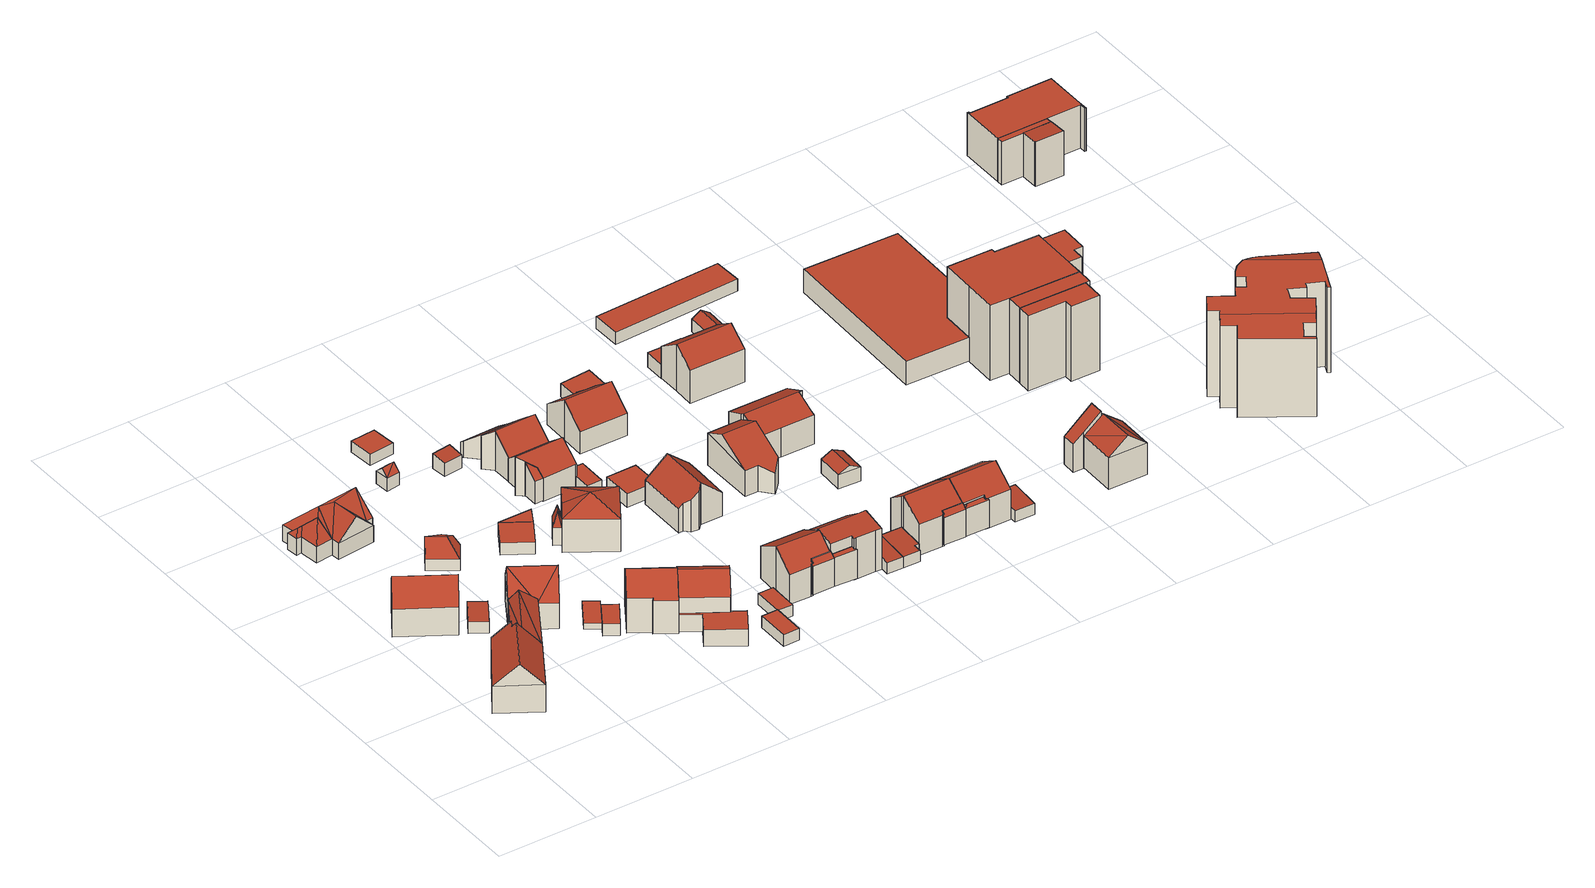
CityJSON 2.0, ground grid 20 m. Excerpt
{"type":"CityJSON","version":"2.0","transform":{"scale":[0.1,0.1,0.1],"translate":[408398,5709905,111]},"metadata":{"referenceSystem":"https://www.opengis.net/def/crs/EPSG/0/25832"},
"CityObjects":{
"building1":{"type":"Building","attributes":{"Gemeindeschluessel":"05978036","Geometrietyp2DReferenz":"3000","function":"31001_1000","roofType":"5000","measuredHeight":10.25},"geometry":[{"type":"MultiSurface","lod":"2","boundaries":[[[0,1,2,3]],[[1,4,5,2]],[[4,6,7,5]],[[6,8,9,7]],[[8,10,11,9]],[[10,0,3,11]],[[12,13,6,4,1,0]],[[10,8,13,12]],[[8,6,13]],[[0,10,12]],[[3,2,5,7,9,11]]],"semantics":{"surfaces":[{"type":"WallSurface"},{"type":"RoofSurface"},{"type":"GroundSurface"}],"values":[0,0,0,0,0,0,1,1,0,0,2]}}]},
"building2":{"type":"Building","attributes":{"Gemeindeschluessel":"05978036","Geometrietyp2DReferenz":"3000","function":"31001_1000","roofType":"3100","measuredHeight":9.36},"geometry":[{"type":"MultiSurface","lod":"2","boundaries":[[[14,15,16,17]],[[15,18,19,16]],[[18,20,21,19]],[[20,22,23,21]],[[22,24,25,23]],[[24,26,27,25]],[[26,28,29,27]],[[28,30,31,29]],[[30,32,33,31]],[[32,14,17,33]],[[28,26,24,22]],[[22,20,18,15,14,32,30,28]],[[17,16,19,21,23,25,27,29,31,33]]],"semantics":{"surfaces":[{"type":"WallSurface"},{"type":"RoofSurface"},{"type":"GroundSurface"}],"values":[0,0,0,0,0,0,0,0,0,0,1,1,2]}}]},
"building3":{"type":"Building","attributes":{"Gemeindeschluessel":"05978036","Geometrietyp2DReferenz":"3000","function":"31001_1000","roofType":"5000","measuredHeight":8.06},"geometry":[{"type":"MultiSurface","lod":"2","boundaries":[[[34,35,36,37]],[[35,38,39,36]],[[38,40,41,39]],[[40,34,37,41]],[[34,42,43]],[[42,34,40]],[[43,38,35]],[[38,43,42]],[[35,34,43]],[[40,38,42]],[[37,36,39,41]]],"semantics":{"surfaces":[{"type":"WallSurface"},{"type":"RoofSurface"},{"type":"GroundSurface"}],"values":[0,0,0,0,1,1,1,1,0,0,2]}}]},
"building4":{"type":"Building","attributes":{"Gemeindeschluessel":"05978036","Geometrietyp2DReferenz":"3000","function":"31001_2460","roofType":"2100","measuredHeight":2.62},"geometry":[{"type":"MultiSurface","lod":"2","boundaries":[[[44,45,46,47]],[[45,48,49,46]],[[48,50,51,49]],[[50,44,47,51]],[[50,48,45,44]],[[47,46,49,51]]],"semantics":{"surfaces":[{"type":"WallSurface"},{"type":"RoofSurface"},{"type":"GroundSurface"}],"values":[0,0,0,0,1,2]}}]},
"building5":{"type":"Building","attributes":{"Gemeindeschluessel":"05978036","Geometrietyp2DReferenz":"3000","function":"31001_1000","roofType":"5000","measuredHeight":7.52},"geometry":[{"type":"MultiSurface","lod":"2","boundaries":[[[52,53,54,55]],[[53,56,57,54]],[[56,58,59,57]],[[58,60,61,59]],[[60,62,63,61]],[[62,64,65,63]],[[64,66,67,65]],[[66,68,69,67]],[[68,70,71,69]],[[70,72,73,71]],[[72,74,75,73]],[[74,52,55,75]],[[76,77,74,72]],[[78,79,80,76,72,70]],[[78,70,68]],[[79,78,68,66]],[[80,79,66,64]],[[81,56,53]],[[81,82,56]],[[77,82,81]],[[77,62,82]],[[76,62,77]],[[80,62,76]],[[62,80,64]],[[83,82,62,60]],[[83,60,58]],[[82,83,58,56]],[[81,53,52]],[[77,81,52,74]],[[55,54,57,59,61,63,65,67,69,71,73,75]]],"semantics":{"surfaces":[{"type":"WallSurface"},{"type":"RoofSurface"},{"type":"GroundSurface"}],"values":[0,0,0,0,0,0,0,0,0,0,0,0,1,1,1,1,1,1,1,1,1,1,1,1,1,0,1,0,1,2]}}]},
"building6":{"type":"Building","attributes":{"Gemeindeschluessel":"05978036","Geometrietyp2DReferenz":"3000","function":"31001_1000","roofType":"5000","measuredHeight":9.88},"geometry":[{"type":"MultiSurface","lod":"2","boundaries":[[[84,85,86,87]],[[85,88,89,86]],[[88,90,91,89]],[[90,92,93,91]],[[92,84,87,93]],[[85,94,88]],[[94,85,95]],[[94,92,90]],[[95,92,94]],[[92,95,84]],[[85,84,95]],[[90,88,94]],[[87,86,89,91,93]]],"semantics":{"surfaces":[{"type":"WallSurface"},{"type":"RoofSurface"},{"type":"GroundSurface"}],"values":[0,0,0,0,0,1,1,1,1,1,0,0,2]}}]},
"building7":{"type":"Building","attributes":{"Gemeindeschluessel":"05978036","Geometrietyp2DReferenz":"3000","function":"31001_2460","roofType":"5000","measuredHeight":4.27},"geometry":[{"type":"MultiSurface","lod":"2","boundaries":[[[96,97,98,99]],[[97,100,101,98]],[[100,102,103,101]],[[102,104,105,103]],[[104,96,99,105]],[[100,106,107,102]],[[107,106,97,96,108]],[[102,107,108,104]],[[100,97,106]],[[96,104,108]],[[99,98,101,103,105]]],"semantics":{"surfaces":[{"type":"WallSurface"},{"type":"RoofSurface"},{"type":"GroundSurface"}],"values":[0,0,0,0,0,1,1,1,0,0,2]}}]},
"building8":{"type":"Building","attributes":{"Gemeindeschluessel":"05978036","Geometrietyp2DReferenz":"3000","function":"31001_2460","roofType":"1000","measuredHeight":2.56},"geometry":[{"type":"MultiSurface","lod":"2","boundaries":[[[109,110,111,112]],[[110,113,114,111]],[[113,115,116,114]],[[115,109,112,116]],[[115,113,110,109]],[[112,111,114,116]]],"semantics":{"surfaces":[{"type":"WallSurface"},{"type":"RoofSurface"},{"type":"GroundSurface"}],"values":[0,0,0,0,1,2]}}]},
"building9":{"type":"Building","attributes":{"Gemeindeschluessel":"05978036","Geometrietyp2DReferenz":"3000","function":"31001_2460","roofType":"2100","measuredHeight":1.24},"geometry":[{"type":"MultiSurface","lod":"2","boundaries":[[[117,118,119,120]],[[118,121,122,119]],[[121,123,124,122]],[[123,117,120,124]],[[123,121,118,117]],[[120,119,122,124]]],"semantics":{"surfaces":[{"type":"WallSurface"},{"type":"RoofSurface"},{"type":"GroundSurface"}],"values":[0,0,0,0,1,2]}}]},
"building10":{"type":"Building","attributes":{"Gemeindeschluessel":"05978036","Geometrietyp2DReferenz":"3000","function":"31001_1000","roofType":"3100","measuredHeight":10.19},"geometry":[{"type":"MultiSurface","lod":"2","boundaries":[[[125,126,127,128]],[[126,129,130,127]],[[129,131,132,130]],[[131,133,134,132]],[[133,135,136,134]],[[135,137,138,136]],[[137,139,140,138]],[[139,141,142,140]],[[141,125,128,142]],[[137,135,133,131]],[[131,129,126,125,141,139,137]],[[128,127,130,132,134,136,138,140,142]]],"semantics":{"surfaces":[{"type":"WallSurface"},{"type":"RoofSurface"},{"type":"GroundSurface"}],"values":[0,0,0,0,0,0,0,0,0,1,1,2]}}]},
"building11":{"type":"Building","attributes":{"Gemeindeschluessel":"05978036","Geometrietyp2DReferenz":"3000","function":"31001_2460","roofType":"1000","measuredHeight":2.52},"geometry":[{"type":"MultiSurface","lod":"2","boundaries":[[[143,144,145,146]],[[144,147,148,145]],[[147,149,150,148]],[[149,151,152,150]],[[151,143,146,152]],[[151,149,147,144,143]],[[146,145,148,150,152]]],"semantics":{"surfaces":[{"type":"WallSurface"},{"type":"RoofSurface"},{"type":"GroundSurface"}],"values":[0,0,0,0,0,1,2]}}]},
"building12":{"type":"Building","attributes":{"Gemeindeschluessel":"05978036","Geometrietyp2DReferenz":"3000","function":"31001_1310","roofType":"3100","measuredHeight":3.94},"geometry":[{"type":"MultiSurface","lod":"2","boundaries":[[[153,154,155,156]],[[154,157,158,155]],[[157,159,160,158]],[[159,153,156,160]],[[157,154,161]],[[153,159,162]],[[154,162,161]],[[162,154,153]],[[161,159,157]],[[159,161,162]],[[156,155,158,160]]],"semantics":{"surfaces":[{"type":"WallSurface"},{"type":"RoofSurface"},{"type":"GroundSurface"}],"values":[0,0,0,0,0,0,1,1,1,1,2]}}]},
"building13":{"type":"Building","attributes":{"Gemeindeschluessel":"05978036","Geometrietyp2DReferenz":"3000","function":"31001_1000"},"children":["building13-1","building13-2"]},
"building13-1":{"type":"BuildingPart","attributes":{"roofType":"1000","measuredHeight":3.54},"parents":["building13"],"geometry":[{"type":"MultiSurface","lod":"2","boundaries":[[[163,164,165,166]],[[164,167,168,165]],[[167,169,170,168]],[[169,171,172,170]],[[173,174,175,176]],[[174,163,166,175]],[[174,173,177,171,169,167,164,163]],[[166,165,168,170,172,178,176,175]],[[178,172,171,177]],[[176,178,177,173]]],"semantics":{"surfaces":[{"type":"WallSurface"},{"type":"RoofSurface"},{"type":"GroundSurface"},{"type":"ClosureSurface"}],"values":[0,0,0,0,0,0,1,2,3,3]}}]},
"building13-2":{"type":"BuildingPart","attributes":{"roofType":"5000","measuredHeight":9.64},"parents":["building13"],"geometry":[{"type":"MultiSurface","lod":"2","boundaries":[[[179,180,173,176,181]],[[182,172,171]],[[182,183,184,172]],[[183,185,186,184]],[[185,187,188,186]],[[187,189,190,188]],[[189,179,181,190]],[[185,183,182,191,180,179]],[[179,189,187,185]],[[181,176,178,172,184,186,188,190]],[[191,177,173,180]],[[177,178,176,173]],[[182,171,177,191]],[[171,172,178,177]]],"semantics":{"surfaces":[{"type":"WallSurface"},{"type":"RoofSurface"},{"type":"GroundSurface"},{"type":"ClosureSurface"}],"values":[0,0,0,0,0,0,0,1,1,2,0,3,0,3]}}]},
"building14":{"type":"Building","attributes":{"Gemeindeschluessel":"05978036","Geometrietyp2DReferenz":"3000","function":"31001_9998","roofType":"1000","measuredHeight":2.27},"geometry":[{"type":"MultiSurface","lod":"2","boundaries":[[[192,193,194,195]],[[193,196,197,194]],[[196,198,199,197]],[[198,192,195,199]],[[198,196,193,192]],[[195,194,197,199]]],"semantics":{"surfaces":[{"type":"WallSurface"},{"type":"RoofSurface"},{"type":"GroundSurface"}],"values":[0,0,0,0,1,2]}}]},
"building15":{"type":"Building","attributes":{"Gemeindeschluessel":"05978036","Geometrietyp2DReferenz":"3000","function":"31001_2460","roofType":"1000","measuredHeight":2.27},"geometry":[{"type":"MultiSurface","lod":"2","boundaries":[[[200,201,202,203]],[[201,204,205,202]],[[204,206,207,205]],[[206,200,203,207]],[[206,204,201,200]],[[203,202,205,207]]],"semantics":{"surfaces":[{"type":"WallSurface"},{"type":"RoofSurface"},{"type":"GroundSurface"}],"values":[0,0,0,0,1,2]}}]},
"building16":{"type":"Building","attributes":{"Gemeindeschluessel":"05978036","Geometrietyp2DReferenz":"3000","function":"31001_2460","roofType":"1000","measuredHeight":2.43},"geometry":[{"type":"MultiSurface","lod":"2","boundaries":[[[208,209,210,211]],[[209,212,213,210]],[[212,214,215,213]],[[214,208,211,215]],[[214,212,209,208]],[[211,210,213,215]]],"semantics":{"surfaces":[{"type":"WallSurface"},{"type":"RoofSurface"},{"type":"GroundSurface"}],"values":[0,0,0,0,1,2]}}]},
"building17":{"type":"Building","attributes":{"Gemeindeschluessel":"05978036","Geometrietyp2DReferenz":"3000","function":"31001_1000"},"children":["building17-1","building17-2"]},
"building17-1":{"type":"BuildingPart","attributes":{"roofType":"5000","measuredHeight":6.57},"parents":["building17"],"geometry":[{"type":"MultiSurface","lod":"2","boundaries":[[[216,217,218,219]],[[217,220,221,218]],[[222,216,219,223]],[[224,225,220]],[[226,225,224]],[[225,226,222]],[[224,220,217]],[[226,224,217,216]],[[226,216,222]],[[219,218,221,227,223]],[[227,221,220,225]],[[223,227,225,222]]],"semantics":{"surfaces":[{"type":"WallSurface"},{"type":"RoofSurface"},{"type":"GroundSurface"},{"type":"ClosureSurface"}],"values":[0,0,0,1,1,1,1,1,1,2,3,3]}}]},
"building17-2":{"type":"BuildingPart","attributes":{"roofType":"5000","measuredHeight":9.28},"parents":["building17"],"geometry":[{"type":"MultiSurface","lod":"2","boundaries":[[[228,229,222,223,230]],[[231,232,233,221,220]],[[232,234,235,233]],[[234,236,237,235]],[[236,238,239,237]],[[238,228,230,239]],[[238,240,228]],[[241,232,240]],[[242,240,232,231]],[[240,242,229,228]],[[236,234,241,240]],[[236,240,238]],[[232,241,234]],[[230,223,227,221,233,235,237,239]],[[225,222,229,242]],[[225,227,223,222]],[[220,225,242,231]],[[220,221,227,225]]],"semantics":{"surfaces":[{"type":"WallSurface"},{"type":"RoofSurface"},{"type":"GroundSurface"},{"type":"ClosureSurface"}],"values":[0,0,0,0,0,0,1,1,1,1,1,1,0,2,0,3,0,3]}}]},
"building18":{"type":"Building","attributes":{"Gemeindeschluessel":"05978036","Geometrietyp2DReferenz":"3000","function":"31001_1310","roofType":"2100","measuredHeight":3.02},"geometry":[{"type":"MultiSurface","lod":"2","boundaries":[[[243,244,245,246]],[[244,247,248,245]],[[247,249,250,248]],[[249,243,246,250]],[[249,247,244,243]],[[246,245,248,250]]],"semantics":{"surfaces":[{"type":"WallSurface"},{"type":"RoofSurface"},{"type":"GroundSurface"}],"values":[0,0,0,0,1,2]}}]},
"building19":{"type":"Building","attributes":{"Gemeindeschluessel":"05978036","Geometrietyp2DReferenz":"3000","function":"31001_2460","roofType":"1000","measuredHeight":2.33},"geometry":[{"type":"MultiSurface","lod":"2","boundaries":[[[251,252,253,254]],[[252,255,256,253]],[[255,257,258,256]],[[257,251,254,258]],[[257,255,252,251]],[[254,253,256,258]]],"semantics":{"surfaces":[{"type":"WallSurface"},{"type":"RoofSurface"},{"type":"GroundSurface"}],"values":[0,0,0,0,1,2]}}]},
"building20":{"type":"Building","attributes":{"Gemeindeschluessel":"05978036","Geometrietyp2DReferenz":"3000","function":"51009_1610","roofType":"2100","measuredHeight":7.01},"geometry":[{"type":"MultiSurface","lod":"2","boundaries":[[[259,260,261,262]],[[260,263,264,261]],[[263,265,266,264]],[[265,259,262,266]],[[265,263,260,259]],[[262,261,264,266]]],"semantics":{"surfaces":[{"type":"WallSurface"},{"type":"RoofSurface"},{"type":"GroundSurface"}],"values":[0,0,0,0,1,2]}}]},
"building21":{"type":"Building","attributes":{"Gemeindeschluessel":"05978036","Geometrietyp2DReferenz":"3000","function":"31001_1000","roofType":"5000","measuredHeight":8.05},"geometry":[{"type":"MultiSurface","lod":"2","boundaries":[[[267,268,269,270]],[[268,271,272,269]],[[271,273,274,272]],[[273,275,276,274]],[[275,277,278,276]],[[277,265,279,278]],[[265,263,280,279]],[[263,281,282,280]],[[281,283,284,282]],[[283,267,270,284]],[[275,285,286,263,265,277]],[[285,273,271,268,267,283,281,286]],[[275,273,285]],[[281,263,286]],[[270,269,272,274,276,278,279,280,282,284]]],"semantics":{"surfaces":[{"type":"WallSurface"},{"type":"RoofSurface"},{"type":"GroundSurface"}],"values":[0,0,0,0,0,0,0,0,0,0,1,1,0,0,2]}}]},
"building22":{"type":"Building","attributes":{"Gemeindeschluessel":"05978036","Geometrietyp2DReferenz":"3000","function":"31001_1000","roofType":"3100","measuredHeight":8.26},"geometry":[{"type":"MultiSurface","lod":"2","boundaries":[[[268,287,288,289]],[[287,290,288]],[[290,291,292,288]],[[291,293,294,292]],[[293,295,296,294]],[[295,297,298,296]],[[297,299,300,298]],[[299,301,302,300]],[[301,273,303,302]],[[273,271,304,303]],[[271,268,289,304]],[[301,299,297,295,293,291,290,287]],[[287,268,271,273,301]],[[289,288,292,294,296,298,300,302,303,304]]],"semantics":{"surfaces":[{"type":"WallSurface"},{"type":"RoofSurface"},{"type":"GroundSurface"}],"values":[0,0,0,0,0,0,0,0,0,0,0,1,1,2]}}]},
"building23":{"type":"Building","attributes":{"Gemeindeschluessel":"05978036","Geometrietyp2DReferenz":"3000","function":"31001_2460","roofType":"2100","measuredHeight":5.17},"geometry":[{"type":"MultiSurface","lod":"2","boundaries":[[[305,306,307,308]],[[306,309,310,307]],[[309,297,311,310]],[[297,295,312,311]],[[295,305,308,312]],[[295,297,309,306,305]],[[308,307,310,311,312]]],"semantics":{"surfaces":[{"type":"WallSurface"},{"type":"RoofSurface"},{"type":"GroundSurface"}],"values":[0,0,0,0,0,1,2]}}]},
"building24":{"type":"Building","attributes":{"Gemeindeschluessel":"05978036","Geometrietyp2DReferenz":"3000","function":"31001_1000","roofType":"3100","measuredHeight":9.64},"geometry":[{"type":"MultiSurface","lod":"2","boundaries":[[[313,314,315,316]],[[314,317,318,315]],[[317,319,320,318]],[[319,321,322,320]],[[321,323,324,322]],[[323,325,326,324]],[[325,327,328,326]],[[327,329,330,328]],[[329,313,316,330]],[[325,323,321,319,317,314,313]],[[313,329,327,325]],[[316,315,318,320,322,324,326,328,330]]],"semantics":{"surfaces":[{"type":"WallSurface"},{"type":"RoofSurface"},{"type":"GroundSurface"}],"values":[0,0,0,0,0,0,0,0,0,1,1,2]}}]},
"building25":{"type":"Building","attributes":{"Gemeindeschluessel":"05978036","Geometrietyp2DReferenz":"3000","function":"31001_2460","roofType":"1000","measuredHeight":2.51},"geometry":[{"type":"MultiSurface","lod":"2","boundaries":[[[331,332,278,333]],[[332,334,276,278]],[[334,335,336,276]],[[335,337,338,336]],[[337,339,340,338]],[[339,331,333,340]],[[339,337,335,334,332,331]],[[333,278,276,336,338,340]]],"semantics":{"surfaces":[{"type":"WallSurface"},{"type":"RoofSurface"},{"type":"GroundSurface"}],"values":[0,0,0,0,0,0,1,2]}}]},
"building26":{"type":"Building","attributes":{"Gemeindeschluessel":"05978036","Geometrietyp2DReferenz":"3000","function":"51009_1610","roofType":"2100","measuredHeight":6.74},"geometry":[{"type":"MultiSurface","lod":"2","boundaries":[[[341,342,343,344]],[[342,345,346,343]],[[345,347,348,346]],[[347,349,350,348]],[[349,351,352,350]],[[351,341,344,352]],[[351,349,347,345,342,341]],[[344,343,346,348,350,352]]],"semantics":{"surfaces":[{"type":"WallSurface"},{"type":"RoofSurface"},{"type":"GroundSurface"}],"values":[0,0,0,0,0,0,1,2]}}]},
"building27":{"type":"Building","attributes":{"Gemeindeschluessel":"05978036","Geometrietyp2DReferenz":"3000","function":"31001_2460","roofType":"1000","measuredHeight":2.81},"geometry":[{"type":"MultiSurface","lod":"2","boundaries":[[[353,354,355,356]],[[354,357,358,355]],[[357,359,360,358]],[[359,353,356,360]],[[359,357,354,353]],[[356,355,358,360]]],"semantics":{"surfaces":[{"type":"WallSurface"},{"type":"RoofSurface"},{"type":"GroundSurface"}],"values":[0,0,0,0,1,2]}}]},
"building28":{"type":"Building","attributes":{"Gemeindeschluessel":"05978036","Geometrietyp2DReferenz":"3000","function":"51009_1610","roofType":"1000","measuredHeight":5.98},"geometry":[{"type":"MultiSurface","lod":"2","boundaries":[[[361,362,350,352]],[[362,363,364,350]],[[363,365,366,364]],[[365,367,368,366]],[[367,369,370,368]],[[369,361,352,370]],[[369,367,365,363,362,361]],[[352,350,364,366,368,370]]],"semantics":{"surfaces":[{"type":"WallSurface"},{"type":"RoofSurface"},{"type":"GroundSurface"}],"values":[0,0,0,0,0,0,1,2]}}]},
"building29":{"type":"Building","attributes":{"Gemeindeschluessel":"05978036","Geometrietyp2DReferenz":"3000","function":"31001_1000","roofType":"3100","measuredHeight":8.73},"geometry":[{"type":"MultiSurface","lod":"2","boundaries":[[[371,372,373,374]],[[372,375,376,373]],[[375,377,378,376]],[[377,379,380,378]],[[379,381,382,380]],[[381,383,384,382]],[[383,385,386,384]],[[385,387,388,386]],[[387,389,390,388]],[[389,391,392,390]],[[391,393,394,392]],[[393,371,374,394]],[[389,387,385,383,381,379,377]],[[377,375,372,371,393,391,389]],[[374,373,376,378,380,382,384,386,388,390,392,394]]],"semantics":{"surfaces":[{"type":"WallSurface"},{"type":"RoofSurface"},{"type":"GroundSurface"}],"values":[0,0,0,0,0,0,0,0,0,0,0,0,1,1,2]}}]},
"building30":{"type":"Building","attributes":{"Gemeindeschluessel":"05978036","Geometrietyp2DReferenz":"3000","function":"31001_1000","roofType":"3100","measuredHeight":9.47},"geometry":[{"type":"MultiSurface","lod":"2","boundaries":[[[395,396,397,398]],[[396,399,400,397]],[[399,401,402,400]],[[401,403,404,402]],[[403,405,406,404]],[[405,407,408,406]],[[407,409,410,408]],[[409,411,412,410]],[[411,413,414,412]],[[413,415,416,414]],[[415,417,418,416]],[[417,395,398,418]],[[413,411,409,407,405,403]],[[403,401,399,396,395,417,415,413]],[[398,397,400,402,404,406,408,410,412,414,416,418]]],"semantics":{"surfaces":[{"type":"WallSurface"},{"type":"RoofSurface"},{"type":"GroundSurface"}],"values":[0,0,0,0,0,0,0,0,0,0,0,0,1,1,2]}}]},
"building31":{"type":"Building","attributes":{"Gemeindeschluessel":"05978036","Geometrietyp2DReferenz":"3000","function":"31001_1000","roofType":"3100","measuredHeight":8.47},"geometry":[{"type":"MultiSurface","lod":"2","boundaries":[[[419,420,421,422]],[[420,423,424,421]],[[423,425,426,424]],[[425,427,428,426]],[[427,429,430,428]],[[429,431,432,430]],[[431,433,434,432]],[[433,435,436,434]],[[435,437,438,436]],[[437,439,440,438]],[[439,441,442,440]],[[441,419,422,442]],[[437,435,433,431]],[[431,429,427,425,423,420,419,441,439,437]],[[422,421,424,426,428,430,432,434,436,438,440,442]]],"semantics":{"surfaces":[{"type":"WallSurface"},{"type":"RoofSurface"},{"type":"GroundSurface"}],"values":[0,0,0,0,0,0,0,0,0,0,0,0,1,1,2]}}]},
"building32":{"type":"Building","attributes":{"Gemeindeschluessel":"05978036","Geometrietyp2DReferenz":"3000","function":"31001_2460","roofType":"2100","measuredHeight":2.81},"geometry":[{"type":"MultiSurface","lod":"2","boundaries":[[[443,444,445,446]],[[444,447,448,445]],[[447,449,450,448]],[[449,451,452,450]],[[451,443,446,452]],[[451,449,447,444,443]],[[446,445,448,450,452]]],"semantics":{"surfaces":[{"type":"WallSurface"},{"type":"RoofSurface"},{"type":"GroundSurface"}],"values":[0,0,0,0,0,1,2]}}]},
"building33":{"type":"Building","attributes":{"Gemeindeschluessel":"05978036","Geometrietyp2DReferenz":"3000","function":"31001_2460","roofType":"2100","measuredHeight":2.75},"geometry":[{"type":"MultiSurface","lod":"2","boundaries":[[[453,451,452,454]],[[451,455,450,452]],[[455,456,457,450]],[[456,458,459,457]],[[458,460,461,459]],[[460,453,454,461]],[[460,458,456,455,451,453]],[[454,452,450,457,459,461]]],"semantics":{"surfaces":[{"type":"WallSurface"},{"type":"RoofSurface"},{"type":"GroundSurface"}],"values":[0,0,0,0,0,0,1,2]}}]},
"building34":{"type":"Building","attributes":{"Gemeindeschluessel":"05978036","Geometrietyp2DReferenz":"3000","function":"31001_1000","roofType":"5000","measuredHeight":9},"geometry":[{"type":"MultiSurface","lod":"2","boundaries":[[[462,463,464,465]],[[463,466,467,464]],[[466,468,469,467]],[[468,470,471,469]],[[470,472,473,471]],[[472,462,465,473]],[[474,472,470,475]],[[462,474,475,468,466,463]],[[470,468,475]],[[462,472,474]],[[465,464,467,469,471,473]]],"semantics":{"surfaces":[{"type":"WallSurface"},{"type":"RoofSurface"},{"type":"GroundSurface"}],"values":[0,0,0,0,0,0,1,1,0,0,2]}}]},
"building35":{"type":"Building","attributes":{"Gemeindeschluessel":"05978036","Geometrietyp2DReferenz":"3000","function":"31001_2460","roofType":"1000","measuredHeight":2.78},"geometry":[{"type":"MultiSurface","lod":"2","boundaries":[[[476,477,478,479]],[[477,480,481,478]],[[480,482,483,481]],[[482,484,485,483]],[[484,486,487,485]],[[486,488,489,487]],[[488,476,479,489]],[[488,486,484,482,480,477,476]],[[479,478,481,483,485,487,489]]],"semantics":{"surfaces":[{"type":"WallSurface"},{"type":"RoofSurface"},{"type":"GroundSurface"}],"values":[0,0,0,0,0,0,0,1,2]}}]},
"building36":{"type":"Building","attributes":{"Gemeindeschluessel":"05978036","Geometrietyp2DReferenz":"3000","function":"31001_1000","roofType":"3100","measuredHeight":9.68},"geometry":[{"type":"MultiSurface","lod":"2","boundaries":[[[490,491,492,493]],[[491,494,495,492]],[[494,496,497,495]],[[496,498,499,497]],[[498,500,501,499]],[[500,502,503,501]],[[502,504,505,503]],[[504,506,507,505]],[[506,508,509,507]],[[508,490,493,509]],[[504,502,500,498,496]],[[496,494,491,490,508,506,504]],[[493,492,495,497,499,501,503,505,507,509]]],"semantics":{"surfaces":[{"type":"WallSurface"},{"type":"RoofSurface"},{"type":"GroundSurface"}],"values":[0,0,0,0,0,0,0,0,0,0,1,1,2]}}]},
"building37":{"type":"Building","attributes":{"Gemeindeschluessel":"05978036","Geometrietyp2DReferenz":"3000","function":"51009_1610","roofType":"2100","measuredHeight":6.52},"geometry":[{"type":"MultiSurface","lod":"2","boundaries":[[[510,511,512,513]],[[511,514,515,512]],[[514,516,517,515]],[[516,518,519,517]],[[518,520,521,519]],[[520,510,513,521]],[[520,518,516,514,511,510]],[[513,512,515,517,519,521]]],"semantics":{"surfaces":[{"type":"WallSurface"},{"type":"RoofSurface"},{"type":"GroundSurface"}],"values":[0,0,0,0,0,0,1,2]}}]},
"building38":{"type":"Building","attributes":{"Gemeindeschluessel":"05978036","Geometrietyp2DReferenz":"3000","function":"31001_2460","roofType":"3100","measuredHeight":4.01},"geometry":[{"type":"MultiSurface","lod":"2","boundaries":[[[522,523,524,525]],[[523,526,527,524]],[[526,528,529,527]],[[528,522,525,529]],[[526,523,530]],[[522,528,531]],[[523,522,531,530]],[[528,526,530,531]],[[525,524,527,529]]],"semantics":{"surfaces":[{"type":"WallSurface"},{"type":"RoofSurface"},{"type":"GroundSurface"}],"values":[0,0,0,0,0,0,1,1,2]}}]},
"building39":{"type":"Building","attributes":{"Gemeindeschluessel":"05978036","Geometrietyp2DReferenz":"3000","function":"31001_1000","roofType":"3100","measuredHeight":8.31},"geometry":[{"type":"MultiSurface","lod":"2","boundaries":[[[532,533,534,535]],[[533,536,537,534]],[[536,538,539,537]],[[538,540,541,539]],[[540,542,543,541]],[[542,544,545,543]],[[544,546,547,545]],[[546,548,549,547]],[[548,550,549]],[[550,551,552,549]],[[551,532,535,552]],[[548,546,544,542,540]],[[540,538,536,533,532,551,550,548]],[[535,534,537,539,541,543,545,547,549,552]]],"semantics":{"surfaces":[{"type":"WallSurface"},{"type":"RoofSurface"},{"type":"GroundSurface"}],"values":[0,0,0,0,0,0,0,0,0,0,0,1,1,2]}}]},
"building40":{"type":"Building","attributes":{"Gemeindeschluessel":"05978036","Geometrietyp2DReferenz":"3000","function":"51009_1610","roofType":"5000","measuredHeight":6.38},"geometry":[{"type":"MultiSurface","lod":"2","boundaries":[[[553,554,555,556]],[[554,557,558,555]],[[557,559,560,558]],[[559,561,562,560]],[[561,563,564,562]],[[563,553,556,564]],[[565,563,561]],[[566,565,561,559]],[[567,566,559,557]],[[568,567,557,554]],[[568,554,553]],[[565,566,567,568,553,563]],[[556,555,558,560,562,564]]],"semantics":{"surfaces":[{"type":"WallSurface"},{"type":"RoofSurface"},{"type":"GroundSurface"}],"values":[0,0,0,0,0,0,1,1,1,1,1,1,2]}}]},
"building41":{"type":"Building","attributes":{"Gemeindeschluessel":"05978036","Geometrietyp2DReferenz":"3000","function":"31001_1000","roofType":"3100","measuredHeight":9.47},"geometry":[{"type":"MultiSurface","lod":"2","boundaries":[[[569,570,571,572]],[[570,506,573,571]],[[506,504,574,573]],[[504,502,575,574]],[[502,576,577,575]],[[576,578,579,577]],[[578,580,581,579]],[[580,582,583,581]],[[582,584,585,583]],[[584,569,572,585]],[[580,578,576,502,504]],[[504,506,570,569,584,582,580]],[[572,571,573,574,575,577,579,581,583,585]]],"semantics":{"surfaces":[{"type":"WallSurface"},{"type":"RoofSurface"},{"type":"GroundSurface"}],"values":[0,0,0,0,0,0,0,0,0,0,1,1,2]}}]},
"building42":{"type":"Building","attributes":{"Gemeindeschluessel":"05978036","Geometrietyp2DReferenz":"3000","function":"31001_2460","roofType":"9999","measuredHeight":3},"geometry":[{"type":"MultiSurface","lod":"2","boundaries":[[[586,587,588,589,590,591]],[[591,590,592,593]],[[590,589,594,592]],[[589,588,595,594]],[[588,587,596,595]],[[587,586,597,596]],[[586,591,593,597]],[[593,592,594,595,596,597]]],"semantics":{"surfaces":[{"type":"RoofSurface"},{"type":"WallSurface"},{"type":"GroundSurface"}],"values":[0,1,1,1,1,1,1,2]}}]},
"building43":{"type":"Building","attributes":{"Gemeindeschluessel":"05978036","Geometrietyp2DReferenz":"3000","function":"31001_1000","roofType":"3100","measuredHeight":9.86},"geometry":[{"type":"MultiSurface","lod":"2","boundaries":[[[598,599,600,601]],[[599,602,603,600]],[[602,604,605,603]],[[604,606,607,605]],[[606,608,609,607]],[[608,610,611,609]],[[610,612,613,611]],[[612,598,601,613]],[[608,606,604,602]],[[602,599,598,612,610,608]],[[601,600,603,605,607,609,611,613]]],"semantics":{"surfaces":[{"type":"WallSurface"},{"type":"RoofSurface"},{"type":"GroundSurface"}],"values":[0,0,0,0,0,0,0,0,1,1,2]}}]},
"building44":{"type":"Building","attributes":{"Gemeindeschluessel":"05978036","Geometrietyp2DReferenz":"3000","function":"31001_2460","roofType":"2100","measuredHeight":2.64},"geometry":[{"type":"MultiSurface","lod":"2","boundaries":[[[614,615,616,617]],[[615,618,619,616]],[[618,620,621,619]],[[620,622,623,621]],[[622,614,617,623]],[[622,620,618,615,614]],[[617,616,619,621,623]]],"semantics":{"surfaces":[{"type":"WallSurface"},{"type":"RoofSurface"},{"type":"GroundSurface"}],"values":[0,0,0,0,0,1,2]}}]},
"building45":{"type":"Building","attributes":{"Gemeindeschluessel":"05978036","Geometrietyp2DReferenz":"3000","function":"31001_2460","roofType":"3100","measuredHeight":3.84},"geometry":[{"type":"MultiSurface","lod":"2","boundaries":[[[624,625,626,627]],[[625,628,629,626]],[[628,630,631,629]],[[630,624,627,631]],[[628,625,632]],[[624,630,633]],[[625,624,633,632]],[[630,628,632,633]],[[627,626,629,631]]],"semantics":{"surfaces":[{"type":"WallSurface"},{"type":"RoofSurface"},{"type":"GroundSurface"}],"values":[0,0,0,0,0,0,1,1,2]}}]},
"building46":{"type":"Building","attributes":{"Gemeindeschluessel":"05978036","Geometrietyp2DReferenz":"3000","function":"31001_2460","roofType":"1000","measuredHeight":2.52},"geometry":[{"type":"MultiSurface","lod":"2","boundaries":[[[634,635,636,637]],[[635,638,639,636]],[[638,640,641,639]],[[640,634,637,641]],[[640,638,635,634]],[[637,636,639,641]]],"semantics":{"surfaces":[{"type":"WallSurface"},{"type":"RoofSurface"},{"type":"GroundSurface"}],"values":[0,0,0,0,1,2]}}]},
"building47":{"type":"Building","attributes":{"Gemeindeschluessel":"05978036","Geometrietyp2DReferenz":"3000","function":"31001_2460","roofType":"2100","measuredHeight":10.47},"geometry":[{"type":"MultiSurface","lod":"2","boundaries":[[[642,643,644,645]],[[643,646,647,644]],[[646,648,649,647]],[[648,650,651,649]],[[650,642,645,651]],[[650,648,646,643,642]],[[645,644,647,649,651]]],"semantics":{"surfaces":[{"type":"WallSurface"},{"type":"RoofSurface"},{"type":"GroundSurface"}],"values":[0,0,0,0,0,1,2]}}]},
"building48":{"type":"Building","attributes":{"Gemeindeschluessel":"05978036","Geometrietyp2DReferenz":"3000","function":"31001_1000","roofType":"3100","measuredHeight":9.7},"geometry":[{"type":"MultiSurface","lod":"2","boundaries":[[[652,653,654,655]],[[653,656,657,654]],[[656,658,659,657]],[[658,652,655,659]],[[656,653,660]],[[652,658,661]],[[653,661,660]],[[661,653,652]],[[660,658,656]],[[658,660,661]],[[655,654,657,659]]],"semantics":{"surfaces":[{"type":"WallSurface"},{"type":"RoofSurface"},{"type":"GroundSurface"}],"values":[0,0,0,0,0,0,1,1,1,1,2]}}]},
"building49":{"type":"Building","attributes":{"Gemeindeschluessel":"05978036","Geometrietyp2DReferenz":"3000","function":"31001_1100","roofType":"1000","measuredHeight":4.92},"geometry":[{"type":"MultiSurface","lod":"2","boundaries":[[[662,663,664,665]],[[663,666,667,664]],[[666,668,669,667]],[[668,670,671,669]],[[670,672,673,671]],[[672,662,665,673]],[[672,670,668,666,663,662]],[[665,664,667,669,671,673]]],"semantics":{"surfaces":[{"type":"WallSurface"},{"type":"RoofSurface"},{"type":"GroundSurface"}],"values":[0,0,0,0,0,0,1,2]}}]},
"building50":{"type":"Building","attributes":{"Gemeindeschluessel":"05978036","Geometrietyp2DReferenz":"3000","function":"31001_1100"},"children":["building50-1","building50-2","building50-3","building50-4"]},
"building50-1":{"type":"BuildingPart","attributes":{"roofType":"1000","measuredHeight":15.71},"parents":["building50"],"geometry":[{"type":"MultiSurface","lod":"2","boundaries":[[[674,675,676,677]],[[678,679,680,681]],[[678,682,683,679]],[[682,684,685,683]],[[684,686,687,685]],[[686,688,689,687]],[[688,690,691,689]],[[690,692,693,691]],[[692,694,695,693]],[[692,690,688,686,684,682,678,681,674,677,694]],[[695,676,675,680,679,683,685,687,689,691,693]],[[677,676,695,694]],[[681,680,675,674]]],"semantics":{"surfaces":[{"type":"WallSurface"},{"type":"RoofSurface"},{"type":"GroundSurface"},{"type":"ClosureSurface"}],"values":[0,0,0,0,0,0,0,0,0,1,2,3,3]}}]},
"building50-2":{"type":"BuildingPart","attributes":{"roofType":"1000","measuredHeight":15.7},"parents":["building50"],"geometry":[{"type":"MultiSurface","lod":"2","boundaries":[[[696,697,698,699]],[[697,700,701,698]],[[700,677,676,701]],[[694,702,703,695]],[[702,696,699,703]],[[702,694,677,700,697,696]],[[699,698,701,676,695,703]],[[695,676,677,694]]],"semantics":{"surfaces":[{"type":"WallSurface"},{"type":"RoofSurface"},{"type":"GroundSurface"},{"type":"ClosureSurface"}],"values":[0,0,0,0,0,1,2,3]}}]},
"building50-3":{"type":"BuildingPart","attributes":{"roofType":"1000","measuredHeight":15.67},"parents":["building50"],"geometry":[{"type":"MultiSurface","lod":"2","boundaries":[[[674,704,705,675]],[[704,706,707,705]],[[708,681,680,709]],[[681,708,706,704,674]],[[675,705,707,709,680]],[[709,707,706,708]],[[675,680,681,674]]],"semantics":{"surfaces":[{"type":"WallSurface"},{"type":"RoofSurface"},{"type":"GroundSurface"},{"type":"ClosureSurface"}],"values":[0,0,0,1,2,3,3]}}]},
"building50-4":{"type":"BuildingPart","attributes":{"roofType":"1000","measuredHeight":15.68},"parents":["building50"],"geometry":[{"type":"MultiSurface","lod":"2","boundaries":[[[710,711,712,713]],[[711,714,715,712]],[[714,716,717,715]],[[716,708,709,717]],[[710,713,707,706]],[[706,708,716,714,711,710]],[[713,712,715,717,709,707]],[[706,707,709,708]]],"semantics":{"surfaces":[{"type":"WallSurface"},{"type":"RoofSurface"},{"type":"GroundSurface"},{"type":"ClosureSurface"}],"values":[0,0,0,0,0,1,2,3]}}]},
"building51":{"type":"Building","attributes":{"Gemeindeschluessel":"05978036","Geometrietyp2DReferenz":"3000","function":"31001_1000","roofType":"5000","measuredHeight":17.86},"geometry":[{"type":"MultiSurface","lod":"2","boundaries":[[[718,719,720,721]],[[719,722,723,720]],[[722,724,725,723]],[[724,726,727,725]],[[726,728,729,727]],[[728,730,731,729]],[[730,732,733,731]],[[732,734,735,733]],[[734,736,737,735]],[[736,738,739,737]],[[738,740,741,739]],[[740,742,743,741]],[[742,744,745,743]],[[744,746,747,745]],[[746,748,749,747]],[[748,750,751,749]],[[750,752,753,751]],[[752,754,755,753]],[[754,756,757,755]],[[756,758,759,757]],[[758,760,761,759]],[[760,762,763,761]],[[762,764,765,763]],[[764,766,767,765]],[[766,768,769,767]],[[768,770,771,769]],[[770,772,773,771]],[[772,774,775,773]],[[774,776,777,775]],[[776,778,779,777]],[[778,780,781,779]],[[780,782,783,781]],[[782,784,785,783]],[[784,786,787,785]],[[786,788,789,787]],[[788,790,791,789]],[[790,792,793,791]],[[792,794,795,793]],[[794,796,797,795]],[[796,718,721,797]],[[738,736,734,798,799,748,746,744,742,740]],[[800,796,794,792,790,788,786,784,782,780]],[[730,728,726,724,722,719,718,800,780,778,776,774,772,770,768,766,764,762,760,758,756,754,752,750,799,798,732]],[[718,796,800]],[[734,732,798]],[[750,748,799]],[[721,720,723,725,727,729,731,733,735,737,739,741,743,745,747,749,751,753,755,757,759,761,763,765,767,769,771,773,775,777,779,781,783,785,787,789,791,793,795,797]]],"semantics":{"surfaces":[{"type":"WallSurface"},{"type":"RoofSurface"},{"type":"GroundSurface"}],"values":[0,0,0,0,0,0,0,0,0,0,0,0,0,0,0,0,0,0,0,0,0,0,0,0,0,0,0,0,0,0,0,0,0,0,0,0,0,0,0,0,1,1,1,0,0,0,2]}}]},
"building52":{"type":"Building","attributes":{"Gemeindeschluessel":"05978036","Geometrietyp2DReferenz":"3000","function":"31001_1000"},"children":["building52-1","building52-2","building52-3"]},
"building52-1":{"type":"BuildingPart","attributes":{"roofType":"1000","measuredHeight":9},"parents":["building52"],"geometry":[{"type":"MultiSurface","lod":"2","boundaries":[[[801,802,803,804]],[[805,806,807,808]],[[806,809,810,807]],[[809,806,805,802,801]],[[804,803,808,807,810]],[[808,803,802,805]],[[809,801,804,810]]],"semantics":{"surfaces":[{"type":"WallSurface"},{"type":"RoofSurface"},{"type":"GroundSurface"},{"type":"ClosureSurface"}],"values":[0,0,0,1,2,3,3]}}]},
"building52-2":{"type":"BuildingPart","attributes":{"roofType":"1000","measuredHeight":9},"parents":["building52"],"geometry":[{"type":"MultiSurface","lod":"2","boundaries":[[[811,812,813,814]],[[812,815,816,813]],[[815,817,818,816]],[[817,819,820,818]],[[819,801,804,820]],[[809,821,822,810]],[[821,823,824,822]],[[823,825,826,824]],[[825,827,828,826]],[[827,829,830,828]],[[829,811,814,830]],[[829,827,825,823,821,809,801,819,817,815,812,811]],[[814,813,816,818,820,804,810,822,824,826,828,830]],[[801,809,810,804]]],"semantics":{"surfaces":[{"type":"WallSurface"},{"type":"RoofSurface"},{"type":"GroundSurface"},{"type":"ClosureSurface"}],"values":[0,0,0,0,0,0,0,0,0,0,0,1,2,3]}}]},
"building52-3":{"type":"BuildingPart","attributes":{"roofType":"2100","measuredHeight":9.32},"parents":["building52"],"geometry":[{"type":"MultiSurface","lod":"2","boundaries":[[[831,832,833,834]],[[832,835,836,833]],[[835,837,838,836]],[[837,839,805,808,838]],[[840,831,834,803,802]],[[840,839,837,835,832,831]],[[834,833,836,838,808,803]],[[802,805,839,840]],[[802,803,808,805]]],"semantics":{"surfaces":[{"type":"WallSurface"},{"type":"RoofSurface"},{"type":"GroundSurface"},{"type":"ClosureSurface"}],"values":[0,0,0,0,0,1,2,0,3]}}]}
},
"vertices":[
[11,125,82],[87,238,86],[87,238,25],[11,125,25],[116,220,120],[116,220,25],[108,207,120],[108,207,25],[150,177,84],[150,177,25],[88,77,83],[88,77,25],[50,100,127],[114,203,127],
[92,472,71],[117,457,71],[117,457,15],[92,472,15],[117,456,72],[117,456,15],[152,434,72],[152,434,15],[127,395,109],[127,395,15],[102,358,73],[102,358,15],[6,417,72],[6,417,15],[31,455,109],[31,455,15],[56,493,72],[56,493,15],[92,471,72],[92,471,15],
[176,317,82],[219,290,82],[219,290,23],[176,317,23],[150,177,82],[150,177,23],[108,207,82],[108,207,23],[123,196,103],[191,307,103],
[115,348,42],[145,395,45],[145,395,18],[115,348,18],[175,376,45],[175,376,18],[145,329,42],[145,329,18],
[139,770,47],[149,684,47],[149,684,13],[139,770,13],[136,683,47],[136,683,13],[138,665,47],[138,665,13],[60,656,47],[60,656,13],[58,673,47],[58,673,13],[23,669,47],[23,669,13],[18,708,47],[18,708,13],[8,707,47],[8,707,13],[5,730,47],[5,730,13],[16,731,47],[16,731,13],[12,755,47],[12,755,13],[51,704,77],[61,717,88],[18,720,58],[28,721,58],[50,704,77],[144,727,88],[93,717,84],[99,661,84],
[176,317,73],[222,392,73],[222,392,19],[176,317,19],[297,346,73],[297,346,19],[250,271,73],[250,271,19],[219,290,73],[219,290,19],[275,311,118],[201,357,118],
[184,579,56],[225,588,39],[225,588,15],[184,579,15],[234,545,39],[234,545,15],[210,510,38],[210,510,15],[161,544,38],[161,544,15],[230,561,50],[214,555,58],[182,576,58],
[325,254,49],[351,238,49],[351,238,24],[325,254,24],[320,190,49],[320,190,24],[295,206,49],[295,206,24],
[281,243,34],[318,301,31],[318,301,22],[281,243,22],[344,284,31],[344,284,22],[307,226,34],[307,226,22],
[369,163,92],[372,167,95],[372,167,23],[369,163,23],[334,191,95],[334,191,23],[358,228,125],[358,228,23],[381,265,95],[381,265,23],[456,218,95],[456,218,23],[432,181,125],[432,181,23],[412,150,100],[412,150,23],[406,139,92],[406,139,23],
[289,504,44],[320,555,44],[320,555,19],[289,504,19],[321,555,44],[321,555,19],[371,524,44],[371,524,19],[340,473,44],[340,473,19],
[237,801,41],[264,804,41],[264,804,14],[237,801,14],[267,775,41],[267,775,14],[240,772,41],[240,772,14],[266,790,54],[239,786,54],
[480,38,62],[416,79,62],[416,79,27],[480,38,27],[440,117,62],[440,117,27],[406,139,62],[406,139,27],[408,143,62],[408,143,27],[485,98,62],[509,83,62],[509,83,27],[485,98,27],[483,96,62],[483,96,27],
[506,131,123],[485,98,96],[506,131,27],[408,143,94],[412,150,99],[412,150,27],[431,179,123],[431,179,27],[456,218,96],[456,218,27],[531,170,96],[531,170,27],[483,96,94],
[321,555,43],[322,557,43],[322,557,20],[321,555,20],[389,557,43],[389,557,20],[371,524,43],[371,524,20],
[262,855,33],[258,906,33],[258,906,10],[262,855,10],[308,910,33],[308,910,10],[313,860,33],[313,860,10],
[560,1,52],[527,1,52],[527,1,28],[560,1,28],[528,68,52],[528,68,28],[561,68,52],[561,68,28],
[378,477,55],[397,506,55],[397,506,19],[378,477,19],[411,497,55],[411,497,19],[392,468,55],[392,468,19],[399,494,85],[407,490,55],[390,479,85],[407,490,19],
[380,450,88],[392,468,88],[380,450,19],[411,497,88],[431,528,88],[431,528,19],[510,477,88],[510,477,19],[515,475,88],[515,475,19],[463,396,88],[463,396,19],[447,462,112],[432,528,89],[407,490,88],
[345,752,41],[342,783,45],[342,783,14],[345,752,14],[380,788,45],[380,788,14],[383,756,41],[383,756,14],
[561,68,50],[562,128,50],[562,128,27],[561,68,27],[593,128,50],[593,128,27],[592,67,50],[592,67,27],
[422,592,67],[422,622,90],[422,622,20],[422,592,20],[437,609,80],[437,609,20],[438,592,67],[438,592,20],
[422,674,66],[424,674,66],[424,674,18],[422,674,18],[429,674,66],[429,674,18],[507,675,66],[507,675,18],[508,593,67],[508,593,18],[506,593,67],[506,593,18],[438,592,18],[437,609,18],[409,634,98],[409,634,18],[422,651,84],[422,651,18],[507,634,99],[410,633,99],
[424,715,99],[424,715,16],[424,674,16],[424,715,98],[407,732,85],[407,732,16],[424,750,71],[424,750,16],[424,756,66],[424,756,16],[481,757,66],[481,757,16],[506,757,66],[506,757,16],[507,716,99],[507,716,16],[507,675,16],[429,674,16],
[401,778,49],[401,786,43],[401,786,15],[401,778,15],[481,787,43],[481,787,15],[481,757,15],[424,756,15],
[696,137,122],[695,103,94],[695,103,26],[696,137,26],[655,104,94],[655,104,26],[655,97,88],[655,97,26],[651,97,88],[651,97,26],[607,98,88],[607,98,26],[608,140,122],[608,140,26],[610,189,94],[610,189,26],[697,186,94],[697,186,26],
[506,558,43],[506,593,43],[506,558,18],[508,593,43],[507,617,43],[507,617,18],[537,617,43],[537,617,18],[536,558,43],[536,558,18],
[651,92,91],[651,97,94],[651,97,32],[651,92,32],[655,97,94],[655,97,32],[655,104,99],[655,104,32],[695,103,99],[695,103,32],[694,91,91],[694,91,32],
[606,558,46],[607,498,46],[607,498,18],[606,558,18],[546,497,46],[546,497,18],[546,558,46],[546,558,18],
[694,91,92],[695,103,92],[738,102,92],[738,102,32],[737,94,92],[737,94,32],[740,94,92],[740,94,32],[740,89,92],[740,89,32],
[664,430,70],[663,382,70],[663,382,20],[664,430,20],[620,383,107],[620,383,20],[619,383,107],[619,383,20],[609,373,99],[609,373,20],[594,374,87],[594,374,20],[584,384,78],[584,384,20],[575,384,70],[575,384,20],[576,486,70],[576,486,20],[621,485,107],[621,485,20],[665,484,70],[665,484,20],[665,452,70],[665,452,20],
[740,94,113],[737,94,113],[737,94,27],[740,94,27],[738,102,114],[738,102,27],[695,103,114],[695,103,27],[696,144,121],[696,144,27],[697,186,90],[697,186,27],[784,183,90],[784,183,27],[783,144,119],[783,144,27],[794,144,119],[794,144,27],[794,141,121],[794,141,27],[793,92,113],[793,92,27],[781,93,113],[781,93,27],
[639,780,54],[638,783,52],[638,783,13],[639,780,13],[639,783,52],[639,783,13],[651,773,59],[651,773,13],[671,772,59],[671,772,13],[670,750,76],[670,750,13],[670,723,97],[670,723,13],[669,675,59],[669,675,13],[573,676,59],[573,676,13],[574,725,97],[574,725,13],[575,779,56],[575,779,13],[635,778,55],[635,778,13],
[792,74,52],[793,92,53],[793,92,29],[792,74,29],[794,144,57],[794,144,29],[825,143,57],[825,143,29],[824,73,52],[824,73,29],
[858,72,52],[858,72,29],[825,143,56],[868,142,56],[868,142,29],[867,88,53],[867,88,29],[858,88,53],[858,88,29],
[793,402,78],[771,380,66],[771,380,24],[793,402,24],[751,402,78],[751,402,24],[724,402,78],[724,402,24],[724,514,91],[724,514,24],[793,514,91],[793,514,24],[793,470,114],[724,470,114],
[670,750,42],[671,772,42],[671,772,15],[670,750,15],[651,773,42],[651,773,15],[639,783,42],[639,783,15],[639,831,42],[639,831,15],[701,835,42],[701,835,15],[700,750,42],[700,750,15],
[918,87,93],[915,87,93],[915,87,28],[918,87,28],[867,88,93],[867,88,28],[868,135,125],[868,135,28],[868,142,120],[868,142,28],[869,175,97],[869,175,28],[961,174,97],[961,174,28],[960,133,125],[960,133,28],[960,92,97],[960,92,28],[918,93,97],[918,93,28],
[915,82,91],[915,87,95],[915,87,34],[915,82,34],[918,87,95],[918,87,34],[918,93,99],[918,93,34],[960,92,99],[960,92,34],[959,81,91],[959,81,34],
[865,327,56],[868,382,56],[868,382,27],[865,327,27],[912,381,56],[912,381,27],[910,325,56],[910,325,27],[890,382,67],[888,326,67],
[907,472,91],[907,460,86],[907,460,25],[907,472,25],[840,461,86],[840,461,25],[793,461,86],[793,461,25],[793,506,108],[793,506,25],[793,514,103],[793,514,25],[793,551,86],[793,551,25],[913,550,86],[913,550,25],[913,505,108],[913,505,25],[913,505,107],[907,505,107],[907,505,25],
[959,81,92],[960,92,92],[960,92,35],[959,81,35],[1004,92,92],[1004,92,35],[1004,85,92],[1004,85,35],[1007,85,92],[1007,85,35],[1007,80,92],[1007,80,35],[1004,82,95],[1001,82,95],[998,86,99],[965,86,99],
[1004,85,93],[1004,92,97],[1004,92,30],[1004,85,30],[960,92,30],[960,133,30],[961,174,30],[1056,172,98],[1056,172,30],[1056,132,124],[1056,132,30],[1055,131,125],[1055,131,30],[1054,84,93],[1054,84,30],[1007,85,93],[1007,85,30],
[848,774,46],[848,780,46],[868,779,46],[869,815,46],[809,816,46],[808,775,46],[809,816,16],[808,775,16],[869,815,16],[868,779,16],[848,780,16],[848,774,16],
[848,771,86],[921,770,86],[921,770,17],[848,771,17],[920,728,115],[920,728,17],[919,685,86],[919,685,17],[807,687,86],[807,687,17],[808,729,115],[808,729,17],[808,775,84],[808,775,17],[848,775,84],[848,775,17],
[1054,71,55],[1054,84,56],[1054,84,32],[1054,71,32],[1056,132,58],[1056,132,32],[1096,132,58],[1096,132,32],[1094,70,55],[1094,70,32],
[927,800,43],[928,857,43],[928,857,17],[927,800,17],[964,856,43],[964,856,17],[962,799,43],[962,799,17],[946,857,55],[945,799,55],
[1061,973,37],[1063,916,37],[1063,916,12],[1061,973,12],[804,906,37],[804,906,12],[803,963,37],[803,963,12],
[1217,133,91],[1218,162,91],[1218,162,33],[1217,133,33],[1274,161,138],[1274,161,33],[1274,132,138],[1274,132,33],[1238,133,108],[1238,133,33],
[1237,56,101],[1238,133,101],[1238,133,35],[1237,56,35],[1316,131,101],[1316,131,35],[1315,54,101],[1315,54,35],[1277,132,132],[1276,55,132],
[1264,513,71],[1136,517,71],[1136,517,22],[1264,513,22],[1145,837,71],[1145,837,22],[1336,832,71],[1336,832,22],[1330,581,71],[1330,581,22],[1266,582,71],[1266,582,22],
[1443,442,178],[1443,442,21],[1444,476,21],[1444,476,178],[1262,447,178],[1262,447,21],[1300,446,21],[1300,446,178],[1264,513,178],[1264,513,21],[1266,582,178],[1266,582,21],[1330,581,178],[1330,581,21],[1357,580,178],[1357,580,21],[1357,572,178],[1357,572,21],[1446,569,178],[1446,569,21],[1446,558,178],[1446,558,21],
[1489,499,178],[1471,499,178],[1471,499,21],[1489,499,21],[1470,475,178],[1470,475,21],[1491,557,178],[1491,557,21],
[1442,410,178],[1442,410,21],[1433,410,178],[1433,410,21],[1299,413,178],[1299,413,21],
[1432,366,178],[1374,367,178],[1374,367,21],[1432,366,21],[1374,384,178],[1374,384,21],[1298,386,178],[1298,386,21],
[1765,157,182],[1760,160,182],[1760,160,4],[1765,157,4],[1768,177,182],[1768,177,4],[1737,191,182],[1737,191,4],[1732,181,182],[1732,181,4],[1702,195,182],[1702,195,4],[1691,171,182],[1691,171,4],[1727,147,182],[1727,147,4],[1690,92,177],[1690,92,4],[1672,104,177],[1672,104,4],[1657,81,169],[1657,81,4],[1675,69,169],[1675,69,4],[1673,65,168],[1673,65,4],[1560,140,168],[1560,140,4],[1576,163,176],[1576,163,4],[1552,179,176],[1552,179,4],[1570,207,183],[1570,207,4],[1553,219,183],[1553,219,4],[1577,256,182],[1577,256,4],[1619,229,182],[1619,229,4],[1633,251,182],[1633,251,4],[1649,240,182],[1649,240,4],[1665,265,181],[1665,265,4],[1651,274,181],[1651,274,4],[1651,275,181],[1651,275,4],[1650,276,181],[1650,276,4],[1659,289,181],[1659,289,4],[1663,293,181],[1663,293,4],[1670,300,181],[1670,300,4],[1675,303,181],[1675,303,4],[1679,305,181],[1679,305,4],[1688,309,181],[1688,309,4],[1693,310,180],[1693,310,4],[1699,310,179],[1699,310,4],[1708,310,178],[1708,310,4],[1715,309,177],[1715,309,4],[1720,307,177],[1720,307,4],[1813,265,173],[1813,265,4],[1812,263,173],[1812,263,4],[1813,263,173],[1813,263,4],[1702,109,183],[1565,199,183],[1800,234,181],
[1709,925,104],[1709,913,104],[1709,913,14],[1709,925,14],[1651,913,104],[1607,913,104],[1607,913,14],[1651,913,14],[1607,925,104],[1607,925,14],
[1781,1017,104],[1781,942,104],[1781,942,14],[1781,1017,14],[1781,913,104],[1781,913,14],[1778,913,104],[1778,913,14],[1778,925,104],[1778,925,14],[1607,1017,104],[1607,1017,14],[1610,1017,104],[1610,1017,14],[1610,1013,104],[1610,1013,14],[1689,1013,104],[1689,1013,14],[1689,1017,104],[1689,1017,14],
[1709,876,107],[1652,876,107],[1652,876,14],[1709,876,14],[1652,878,107],[1652,878,14],[1651,878,107],[1651,878,14],[1651,913,105],[1709,913,105]
]}
